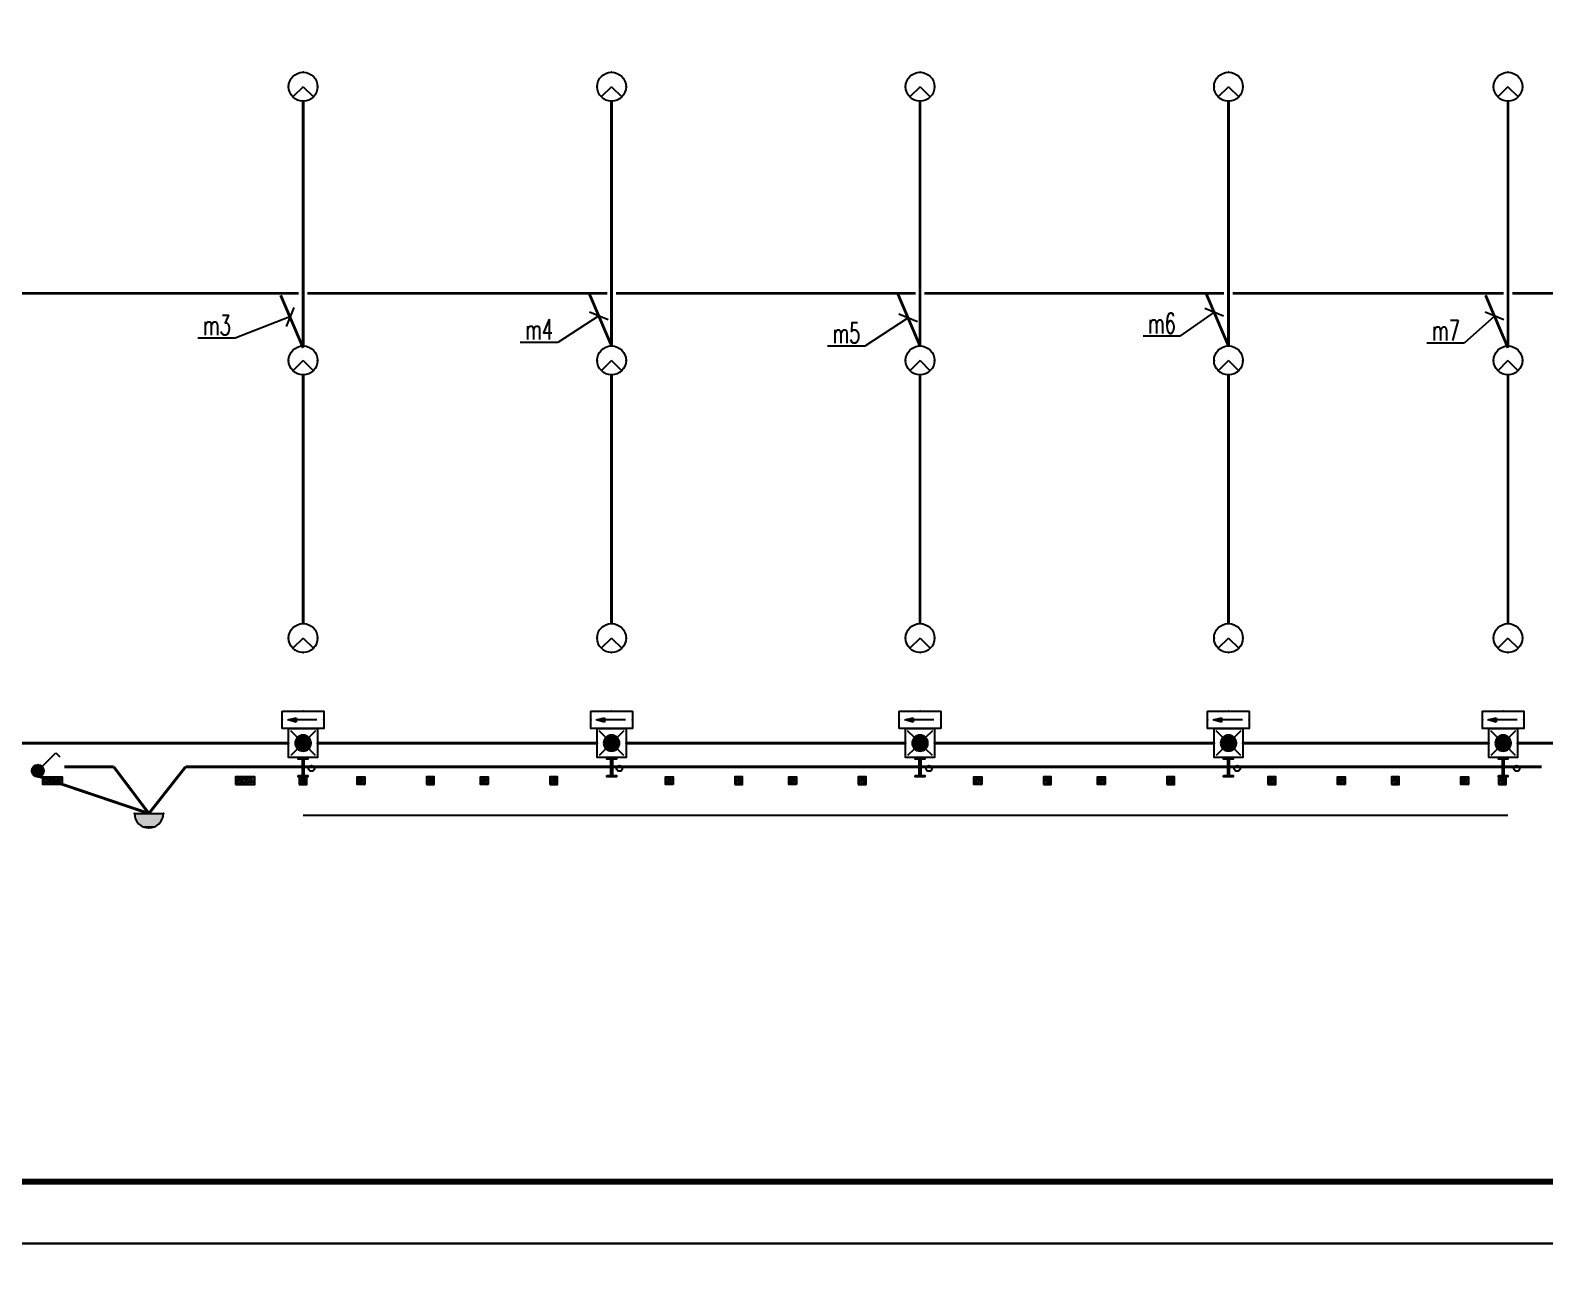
# Model space of a CAD drawing. Extents: x 1060579 to 1383165, y 581819 to 1037910.
# Drawn here: x 1265903 to 1305181, y 715459 to 747682 of the extents above; entities that cross this region are included whole.
import ezdxf
from ezdxf.enums import TextEntityAlignment as Align

# ---------------------------------------------------------------- set-up
doc = ezdxf.new("R2010")
doc.units = 0
doc.header["$LTSCALE"] = 1000
doc.header["$MEASUREMENT"] = 0
doc.linetypes.add('DASH', pattern=[0.35, 0.25, -0.1])
for name, color, linetype in [('DIM-照明', 3, 'Continuous'), ('EQUIP-照明', 3, 'Continuous'), ('GZ', 30, 'Continuous'), ('PUB_TITLE', 4, 'Continuous'), ('TEL_TEXT', 7, 'Continuous'), ('WIRE-应急', 2, 'DASH'), ('WIRE-照明', 1, 'Continuous'), ('刚柱', 2, 'Continuous'), ('卫浴', 7, 'Continuous'), ('散水', 32, 'Continuous')]:
    doc.layers.add(name, color=color, linetype=linetype)
doc.styles.add('_TEL_DIM', font='SIMPLEX', dxfattribs={"width": 0.8, "height": 3.5, "bigfont": 'HZTXT'})
doc.styles.get("Standard").update_dxf_attribs({"font": 'gbenor.shx', "bigfont": 'gbcbig.shx'})

# ---------------------------------------------------------------- blocks, each defined once
blk = doc.blocks.new('sdhfxdhnfdhx')
h = blk.add_hatch(color=256)
h.paths.add_polyline_path([(3050366, 936899), (3050616, 936899), (3050616, 936859), (3050366, 936859)])
h.paths.add_polyline_path([(3050511, 937319), (3050511, 936899), (3050471, 936899), (3050471, 937319)])
h.paths.add_polyline_path([(3050366, 937359), (3050616, 937359), (3050616, 937319), (3050366, 937319)])
for points in [[(3050366, 937359), (3050616, 937359), (3050616, 937319), (3050366, 937319)], [(3050511, 937319), (3050511, 936899), (3050471, 936899), (3050471, 937319)], [(3050366, 936899), (3050616, 936899), (3050616, 936859), (3050366, 936859)]]:
    blk.add_lwpolyline(points, close=True)
blk = doc.blocks.new('$equip$00002831')
for q in [(-0.354, -0.354), (0.354, -0.354)]:
    blk.add_line((0, 0), q)
at = {"const_width": 0.04}
blk.add_lwpolyline([(0.5, 0, 1), (-0.5, 0, 1), (0.5, 0, -2.700563)], format="xyb", dxfattribs=at)
blk.add_circle((0, 0), 0.5)
for p in [(-0.5, 0), (0, 0.5), (0.5, 0), (0, -0.5)]:
    blk.add_point(p)
at = {"color": 7, "style": '_TEL_DIM', "flags": 1}
for tag in ['A', 'REMARK']:
    blk.add_attdef(tag, text='', height=0.00002, dxfattribs=at).set_placement((0, 0), align=Align.MIDDLE_CENTER)
blk = doc.blocks.new('$equip$00002604')
blk.add_hatch(color=256).paths.add_polyline_path([(0.275, 0.5, 1), (-0.274, 0.5, 1)])
for p, q in [((-0.429, 0.929), (-0.194, 0.694)), ((0.194, 0.694), (0.429, 0.929)), ((-0.429, 0.071), (-0.194, 0.306)), ((0.194, 0.306), (0.429, 0.071))]:
    blk.add_line(p, q)
at = {"const_width": 0.04}
blk.add_lwpolyline([(-0.5, 1), (-0.5, 0), (0.5, 0), (0.5, 1), (-0.5, 1), (-0.5, 0)], dxfattribs=at)
blk.add_lwpolyline([(-0.5, 1), (-0.5, 0), (0.5, 0), (0.5, 1)], close=True)
blk.add_circle((0, 0.5), 0.275)
for p in [(0, 1), (-0.5, 0.5), (0, 0), (0.5, 0.5)]:
    blk.add_point(p)
at = {"color": 7, "style": '_TEL_DIM', "flags": 1}
blk.add_attdef('A', text='', height=0.000025, dxfattribs=at).set_placement((0, 0), align=Align.MIDDLE_CENTER)
blk = doc.blocks.new('$equip$00002540')
blk.add_hatch(color=256).paths.add_polyline_path([(0.24, 0.372), (0.24, 0.228), (0.528, 0.3)])
for p, q in [((-0.72, 0.6), (-0.72, 0)), ((0.72, 0.6), (-0.72, 0.6)), ((0.72, 0), (0.72, 0.6)), ((-0.72, 0), (0.72, 0)), ((0.24, 0.372), (0.24, 0.228)), ((0.528, 0.3), (0.24, 0.372)), ((0.24, 0.228), (0.528, 0.3))]:
    blk.add_line(p, q)
at = {"color": 7}
blk.add_line((-0.48, 0.3), (0.48, 0.3), dxfattribs=at)
at = {"const_width": 0.04}
blk.add_lwpolyline([(-0.72, 0.6), (-0.72, 0), (0.72, 0), (0.72, 0.6), (-0.72, 0.6), (-0.72, 0)], dxfattribs=at)
for p in [(0, 0.6), (-0.72, 0.3), (0, 0), (0.72, 0.3)]:
    blk.add_point(p)
at = {"color": 7, "style": '_TEL_DIM', "flags": 1}
blk.add_attdef('A', text='', height=0.00002, dxfattribs=at).set_placement((0, 0), align=Align.MIDDLE_CENTER)
blk = doc.blocks.new('$equip$00001168')
blk.add_line((-0.5, 0), (0.5, 0))
blk.add_arc((0, 0), 0.5, 180, 0)
for p in [(-0.5, 0), (0, 0), (0.5, 0), (0, -0.5)]:
    blk.add_point(p)
for points in [[(0.433, -0.25), (-0.433, -0.25), (0.5, 0), (-0.5, 0)], [(0.25, -0.433), (-0.25, -0.433), (0.433, -0.25), (-0.433, -0.25)], [(0, -0.5), (0, -0.5), (0.25, -0.433), (-0.25, -0.433)]]:
    blk.add_solid(points)
at = {"flags": 9}
blk.add_attdef('A', (0, 0), '', height=0.00002, dxfattribs=at)
blk = doc.blocks.new('$equip$00001962')
for p, q in [((0.147, 0.356), (0.625, 0.833)), ((0.625, 0.833), (0.766, 0.692))]:
    blk.add_line(p, q)
blk.add_circle((0, 0.208), 0.208)
for p in [(-0.208, 0.208), (0, 0.417), (0, 0), (0.208, 0.208)]:
    blk.add_point(p)
for points in [[(-0.18, 0.313), (0.18, 0.313), (-0.208, 0.208), (0.208, 0.208)], [(-0.18, 0.104), (0.18, 0.104), (-0.208, 0.208), (0.208, 0.208)], [(-0.104, 0.389), (0.104, 0.389), (-0.18, 0.313), (0.18, 0.313)], [(-0.104, 0.028), (0.104, 0.028), (-0.18, 0.104), (0.18, 0.104)], [(0, 0.417), (0, 0.417), (-0.104, 0.389), (0.104, 0.389)], [(0, 0), (0, 0), (-0.104, 0.028), (0.104, 0.028)]]:
    blk.add_solid(points)
at = {"layer": 'TEL_TEXT', "style": '_TEL_DIM', "flags": 1}
blk.add_attdef('A', text='', height=0.00002, dxfattribs=at).set_placement((0, 0), align=Align.MIDDLE_CENTER)

msp = doc.modelspace()

# ---------------------------------------------------------------- hatches: boundary and pattern name
at = {"layer": 'GZ'}
h = msp.add_hatch(dxfattribs=at)
h.set_pattern_fill('钢筋混凝土', color=8, scale=20, style=0)
h.set_pattern_definition([(225, (1320113.753, 803923.906), (35.35534, -35.35534), []), (230, (1320113.75, 803923.9), (-143.45204, 12.55043), [15, -165]), (175, (1320113.75, 803923.9), (27.75027, -150.43843), [12, -132]), (280.4514, (1320101.8, 803924.95), (-115.70188, -137.8879), [12.74804, -140.22842]), (226.1842, (1320113.75, 803883.9), (-213.4482, 33.1038), [22.5, -247.5]), (276.6356, (1320095.97, 803886.66), (-186.93254, -194.82357), [19.12206, -210.3426]), (171.1842, (1320113.75, 803883.9), (-186.9324, -194.8237), [18, -198]), (201, (1320093.75, 803893.9), (-119.38141, 80.52378), [15, -165]), (146, (1320093.75, 803893.9), (-48.66307, -145.03), [12, -132]), (251.4514, (1320083.8, 803900.62), (-168.04453, -64.5061), [12.74804, -140.22842]), (217.5, (1320113.753, 803923.906), (-2.43197, -66.57877), [0, -130.4, 0, -134, 0, -132.5]), (187.5, (1320113.75, 803923.906), (-52.61391, -78.88234), [0, -76.4, 0, -127.4, 0, -50.5]), (147.5, (1320158.353, 803923.906), (-106.764487, 4.510974), [0, -50, 0, -156, 0, -207]), (137.5, (1320178.35, 803923.91), (-116.63723, -20.021), [0, -65, 0, -103.6, 0, -147])])
h.paths.add_polyline_path([(1266729, 728119), (1266229, 728119), (1266229, 728319), (1266729, 728319)])
h = msp.add_hatch(dxfattribs=at)
h.set_pattern_fill('钢筋混凝土', color=8, scale=20, style=0)
h.set_pattern_definition([(315, (1217844.47, 803923.906), (-35.35534, -35.35534), []), (310, (1217844.47, 803923.9), (143.45204, 12.55043), [15, -165]), (5, (1217844.47, 803923.9), (-27.75027, -150.43843), [12, -132]), (259.5486, (1217856.42, 803924.95), (115.70188, -137.8879), [12.74804, -140.22842]), (313.8158, (1217844.47, 803883.9), (213.4482, 33.1038), [22.5, -247.5]), (263.3644, (1217862.26, 803886.66), (186.93254, -194.82357), [19.12206, -210.3426]), (8.8158, (1217844.47, 803883.9), (186.9324, -194.8237), [18, -198]), (339, (1217864.47, 803893.9), (119.38141, 80.52378), [15, -165]), (34, (1217864.47, 803893.9), (48.66307, -145.03), [12, -132]), (288.5486, (1217874.42, 803900.62), (168.04453, -64.5061), [12.74804, -140.22842]), (322.5, (1217844.47, 803923.906), (2.43197, -66.57877), [0, -130.4, 0, -134, 0, -132.5]), (352.5, (1217844.47, 803923.906), (52.61391, -78.88234), [0, -76.4, 0, -127.4, 0, -50.5]), (32.5, (1217799.87, 803923.906), (106.764487, 4.510974), [0, -50, 0, -156, 0, -207]), (42.5, (1217779.87, 803923.91), (116.63723, -20.021), [0, -65, 0, -103.6, 0, -147])])
h.paths.add_polyline_path([(1271229, 728119), (1271729, 728119), (1271729, 728319), (1271229, 728319)])
h = msp.add_hatch(dxfattribs=at)
h.set_pattern_fill('钢筋混凝土', color=8, scale=20, style=0)
h.set_pattern_definition([(315, (1219494.47, 803923.906), (-35.35534, -35.35534), []), (310, (1219494.47, 803923.9), (143.45204, 12.55043), [15, -165]), (5, (1219494.47, 803923.9), (-27.75027, -150.43843), [12, -132]), (259.5486, (1219506.42, 803924.95), (115.70188, -137.8879), [12.74804, -140.22842]), (313.8158, (1219494.47, 803883.9), (213.4482, 33.1038), [22.5, -247.5]), (263.3644, (1219512.26, 803886.66), (186.93254, -194.82357), [19.12206, -210.3426]), (8.8158, (1219494.47, 803883.9), (186.9324, -194.8237), [18, -198]), (339, (1219514.47, 803893.9), (119.38141, 80.52378), [15, -165]), (34, (1219514.47, 803893.9), (48.66307, -145.03), [12, -132]), (288.5486, (1219524.42, 803900.62), (168.04453, -64.5061), [12.74804, -140.22842]), (322.5, (1219494.47, 803923.906), (2.43197, -66.57877), [0, -130.4, 0, -134, 0, -132.5]), (352.5, (1219494.47, 803923.906), (52.61391, -78.88234), [0, -76.4, 0, -127.4, 0, -50.5]), (32.5, (1219449.87, 803923.906), (106.764487, 4.510974), [0, -50, 0, -156, 0, -207]), (42.5, (1219429.87, 803923.91), (116.63723, -20.021), [0, -65, 0, -103.6, 0, -147])])
h.paths.add_polyline_path([(1272879, 728119), (1273079, 728119), (1273079, 728319), (1272879, 728319)])
h = msp.add_hatch(dxfattribs=at)
h.set_pattern_fill('钢筋混凝土', color=8, scale=20, style=0)
h.set_pattern_definition([(225, (1327963.505, 803923.906), (35.35534, -35.35534), []), (230, (1327963.5, 803923.9), (-143.45204, 12.55043), [15, -165]), (175, (1327963.5, 803923.9), (27.75027, -150.43843), [12, -132]), (280.4514, (1327951.55, 803924.95), (-115.70188, -137.8879), [12.74804, -140.22842]), (226.1842, (1327963.5, 803883.9), (-213.4482, 33.1038), [22.5, -247.5]), (276.6356, (1327945.72, 803886.66), (-186.93254, -194.82357), [19.12206, -210.3426]), (171.1842, (1327963.5, 803883.9), (-186.9324, -194.8237), [18, -198]), (201, (1327943.5, 803893.9), (-119.38141, 80.52378), [15, -165]), (146, (1327943.5, 803893.9), (-48.66307, -145.03), [12, -132]), (251.4514, (1327933.56, 803900.62), (-168.04453, -64.5061), [12.74804, -140.22842]), (217.5, (1327963.505, 803923.906), (-2.43197, -66.57877), [0, -130.4, 0, -134, 0, -132.5]), (187.5, (1327963.505, 803923.906), (-52.61391, -78.88234), [0, -76.4, 0, -127.4, 0, -50.5]), (147.5, (1328008.105, 803923.906), (-106.764487, 4.510974), [0, -50, 0, -156, 0, -207]), (137.5, (1328028.11, 803923.91), (-116.63723, -20.021), [0, -65, 0, -103.6, 0, -147])])
h.paths.add_polyline_path([(1274579, 728119), (1274379, 728119), (1274379, 728319), (1274579, 728319)])
h = msp.add_hatch(dxfattribs=at)
h.set_pattern_fill('钢筋混凝土', color=8, scale=20, style=0)
h.set_pattern_definition([(315, (1222794.22, 803923.906), (-35.35534, -35.35534), []), (310, (1222794.22, 803923.9), (143.45204, 12.55043), [15, -165]), (5, (1222794.22, 803923.9), (-27.75027, -150.43843), [12, -132]), (259.5486, (1222806.18, 803924.95), (115.70188, -137.8879), [12.74804, -140.22842]), (313.8158, (1222794.22, 803883.9), (213.4482, 33.1038), [22.5, -247.5]), (263.3644, (1222812, 803886.66), (186.93254, -194.82357), [19.12206, -210.3426]), (8.8158, (1222794.22, 803883.9), (186.9324, -194.8237), [18, -198]), (339, (1222814.22, 803893.9), (119.38141, 80.52378), [15, -165]), (34, (1222814.22, 803893.9), (48.66307, -145.03), [12, -132]), (288.5486, (1222824.17, 803900.62), (168.04453, -64.5061), [12.74804, -140.22842]), (322.5, (1222794.22, 803923.906), (2.43197, -66.57877), [0, -130.4, 0, -134, 0, -132.5]), (352.5, (1222794.22, 803923.906), (52.61391, -78.88234), [0, -76.4, 0, -127.4, 0, -50.5]), (32.5, (1222749.62, 803923.906), (106.764487, 4.510974), [0, -50, 0, -156, 0, -207]), (42.5, (1222729.62, 803923.91), (116.63723, -20.021), [0, -65, 0, -103.6, 0, -147])])
h.paths.add_polyline_path([(1276179, 728119), (1276379, 728119), (1276379, 728319), (1276179, 728319)])
h = msp.add_hatch(dxfattribs=at)
h.set_pattern_fill('钢筋混凝土', color=8, scale=20, style=0)
h.set_pattern_definition([(225, (1331163.81, 803923.906), (35.35534, -35.35534), []), (230, (1331163.81, 803923.9), (-143.45204, 12.55043), [15, -165]), (175, (1331163.81, 803923.9), (27.75027, -150.43843), [12, -132]), (280.4514, (1331151.86, 803924.95), (-115.70188, -137.8879), [12.74804, -140.22842]), (226.1842, (1331163.81, 803883.9), (-213.4482, 33.1038), [22.5, -247.5]), (276.6356, (1331146.02, 803886.66), (-186.93254, -194.82357), [19.12206, -210.3426]), (171.1842, (1331163.81, 803883.9), (-186.9324, -194.8237), [18, -198]), (201, (1331143.81, 803893.9), (-119.38141, 80.52378), [15, -165]), (146, (1331143.81, 803893.9), (-48.66307, -145.03), [12, -132]), (251.4514, (1331133.86, 803900.62), (-168.04453, -64.5061), [12.74804, -140.22842]), (217.5, (1331163.81, 803923.906), (-2.43197, -66.57877), [0, -130.4, 0, -134, 0, -132.5]), (187.5, (1331163.81, 803923.906), (-52.61391, -78.88234), [0, -76.4, 0, -127.4, 0, -50.5]), (147.5, (1331208.41, 803923.906), (-106.764487, 4.510974), [0, -50, 0, -156, 0, -207]), (137.5, (1331228.41, 803923.91), (-116.63723, -20.021), [0, -65, 0, -103.6, 0, -147])])
h.paths.add_polyline_path([(1277779, 728119), (1277579, 728119), (1277579, 728319), (1277779, 728319)])
h = msp.add_hatch(dxfattribs=at)
h.set_pattern_fill('钢筋混凝土', color=8, scale=20, style=0)
h.set_pattern_definition([(315, (1225994.526, 803923.906), (-35.35534, -35.35534), []), (310, (1225994.53, 803923.9), (143.45204, 12.55043), [15, -165]), (5, (1225994.53, 803923.9), (-27.75027, -150.43843), [12, -132]), (259.5486, (1226006.48, 803924.95), (115.70188, -137.8879), [12.74804, -140.22842]), (313.8158, (1225994.53, 803883.9), (213.4482, 33.1038), [22.5, -247.5]), (263.3644, (1226012.31, 803886.66), (186.93254, -194.82357), [19.12206, -210.3426]), (8.8158, (1225994.53, 803883.9), (186.9324, -194.8237), [18, -198]), (339, (1226014.53, 803893.9), (119.38141, 80.52378), [15, -165]), (34, (1226014.53, 803893.9), (48.66307, -145.03), [12, -132]), (288.5486, (1226024.47, 803900.62), (168.04453, -64.5061), [12.74804, -140.22842]), (322.5, (1225994.526, 803923.906), (2.43197, -66.57877), [0, -130.4, 0, -134, 0, -132.5]), (352.5, (1225994.526, 803923.906), (52.61391, -78.88234), [0, -76.4, 0, -127.4, 0, -50.5]), (32.5, (1225949.926, 803923.906), (106.764487, 4.510974), [0, -50, 0, -156, 0, -207]), (42.5, (1225929.93, 803923.91), (116.63723, -20.021), [0, -65, 0, -103.6, 0, -147])])
h.paths.add_polyline_path([(1279379, 728119), (1279579, 728119), (1279579, 728319), (1279379, 728319)])
h = msp.add_hatch(dxfattribs=at)
h.set_pattern_fill('钢筋混凝土', color=8, scale=20, style=0)
h.set_pattern_definition([(225, (1335963.505, 803923.906), (35.35534, -35.35534), []), (230, (1335963.5, 803923.9), (-143.45204, 12.55043), [15, -165]), (175, (1335963.5, 803923.9), (27.75027, -150.43843), [12, -132]), (280.4514, (1335951.55, 803924.95), (-115.70188, -137.8879), [12.74804, -140.22842]), (226.1842, (1335963.5, 803883.9), (-213.4482, 33.1038), [22.5, -247.5]), (276.6356, (1335945.72, 803886.66), (-186.93254, -194.82357), [19.12206, -210.3426]), (171.1842, (1335963.5, 803883.9), (-186.9324, -194.8237), [18, -198]), (201, (1335943.5, 803893.9), (-119.38141, 80.52378), [15, -165]), (146, (1335943.5, 803893.9), (-48.66307, -145.03), [12, -132]), (251.4514, (1335933.56, 803900.62), (-168.04453, -64.5061), [12.74804, -140.22842]), (217.5, (1335963.505, 803923.906), (-2.43197, -66.57877), [0, -130.4, 0, -134, 0, -132.5]), (187.5, (1335963.505, 803923.906), (-52.61391, -78.88234), [0, -76.4, 0, -127.4, 0, -50.5]), (147.5, (1336008.105, 803923.906), (-106.764487, 4.510974), [0, -50, 0, -156, 0, -207]), (137.5, (1336028.11, 803923.91), (-116.63723, -20.021), [0, -65, 0, -103.6, 0, -147])])
h.paths.add_polyline_path([(1282579, 728119), (1282379, 728119), (1282379, 728319), (1282579, 728319)])
h = msp.add_hatch(dxfattribs=at)
h.set_pattern_fill('钢筋混凝土', color=8, scale=20, style=0)
h.set_pattern_definition([(315, (1230794.22, 803923.906), (-35.35534, -35.35534), []), (310, (1230794.22, 803923.9), (143.45204, 12.55043), [15, -165]), (5, (1230794.22, 803923.9), (-27.75027, -150.43843), [12, -132]), (259.5486, (1230806.18, 803924.95), (115.70188, -137.8879), [12.74804, -140.22842]), (313.8158, (1230794.22, 803883.9), (213.4482, 33.1038), [22.5, -247.5]), (263.3644, (1230812, 803886.66), (186.93254, -194.82357), [19.12206, -210.3426]), (8.8158, (1230794.22, 803883.9), (186.9324, -194.8237), [18, -198]), (339, (1230814.22, 803893.9), (119.38141, 80.52378), [15, -165]), (34, (1230814.22, 803893.9), (48.66307, -145.03), [12, -132]), (288.5486, (1230824.17, 803900.62), (168.04453, -64.5061), [12.74804, -140.22842]), (322.5, (1230794.22, 803923.906), (2.43197, -66.57877), [0, -130.4, 0, -134, 0, -132.5]), (352.5, (1230794.22, 803923.906), (52.61391, -78.88234), [0, -76.4, 0, -127.4, 0, -50.5]), (32.5, (1230749.62, 803923.906), (106.764487, 4.510974), [0, -50, 0, -156, 0, -207]), (42.5, (1230729.62, 803923.91), (116.63723, -20.021), [0, -65, 0, -103.6, 0, -147])])
h.paths.add_polyline_path([(1284179, 728119), (1284379, 728119), (1284379, 728319), (1284179, 728319)])
h = msp.add_hatch(dxfattribs=at)
h.set_pattern_fill('钢筋混凝土', color=8, scale=20, style=0)
h.set_pattern_definition([(225, (1339163.81, 803923.906), (35.35534, -35.35534), []), (230, (1339163.81, 803923.9), (-143.45204, 12.55043), [15, -165]), (175, (1339163.81, 803923.9), (27.75027, -150.43843), [12, -132]), (280.4514, (1339151.86, 803924.95), (-115.70188, -137.8879), [12.74804, -140.22842]), (226.1842, (1339163.81, 803883.9), (-213.4482, 33.1038), [22.5, -247.5]), (276.6356, (1339146.02, 803886.66), (-186.93254, -194.82357), [19.12206, -210.3426]), (171.1842, (1339163.81, 803883.9), (-186.9324, -194.8237), [18, -198]), (201, (1339143.81, 803893.9), (-119.38141, 80.52378), [15, -165]), (146, (1339143.81, 803893.9), (-48.66307, -145.03), [12, -132]), (251.4514, (1339133.86, 803900.62), (-168.04453, -64.5061), [12.74804, -140.22842]), (217.5, (1339163.81, 803923.906), (-2.43197, -66.57877), [0, -130.4, 0, -134, 0, -132.5]), (187.5, (1339163.81, 803923.906), (-52.61391, -78.88234), [0, -76.4, 0, -127.4, 0, -50.5]), (147.5, (1339208.41, 803923.906), (-106.764487, 4.510974), [0, -50, 0, -156, 0, -207]), (137.5, (1339228.41, 803923.91), (-116.63723, -20.021), [0, -65, 0, -103.6, 0, -147])])
h.paths.add_polyline_path([(1285779, 728119), (1285579, 728119), (1285579, 728319), (1285779, 728319)])
h = msp.add_hatch(dxfattribs=at)
h.set_pattern_fill('钢筋混凝土', color=8, scale=20, style=0)
h.set_pattern_definition([(315, (1233994.526, 803923.906), (-35.35534, -35.35534), []), (310, (1233994.53, 803923.9), (143.45204, 12.55043), [15, -165]), (5, (1233994.53, 803923.9), (-27.75027, -150.43843), [12, -132]), (259.5486, (1234006.48, 803924.95), (115.70188, -137.8879), [12.74804, -140.22842]), (313.8158, (1233994.53, 803883.9), (213.4482, 33.1038), [22.5, -247.5]), (263.3644, (1234012.31, 803886.66), (186.93254, -194.82357), [19.12206, -210.3426]), (8.8158, (1233994.53, 803883.9), (186.9324, -194.8237), [18, -198]), (339, (1234014.53, 803893.9), (119.38141, 80.52378), [15, -165]), (34, (1234014.53, 803893.9), (48.66307, -145.03), [12, -132]), (288.5486, (1234024.47, 803900.62), (168.04453, -64.5061), [12.74804, -140.22842]), (322.5, (1233994.526, 803923.906), (2.43197, -66.57877), [0, -130.4, 0, -134, 0, -132.5]), (352.5, (1233994.526, 803923.906), (52.61391, -78.88234), [0, -76.4, 0, -127.4, 0, -50.5]), (32.5, (1233949.926, 803923.906), (106.764487, 4.510974), [0, -50, 0, -156, 0, -207]), (42.5, (1233929.93, 803923.91), (116.63723, -20.021), [0, -65, 0, -103.6, 0, -147])])
h.paths.add_polyline_path([(1287379, 728119), (1287579, 728119), (1287579, 728319), (1287379, 728319)])
h = msp.add_hatch(dxfattribs=at)
h.set_pattern_fill('钢筋混凝土', color=8, scale=20, style=0)
h.set_pattern_definition([(225, (1343963.505, 803923.906), (35.35534, -35.35534), []), (230, (1343963.5, 803923.9), (-143.45204, 12.55043), [15, -165]), (175, (1343963.5, 803923.9), (27.75027, -150.43843), [12, -132]), (280.4514, (1343951.55, 803924.95), (-115.70188, -137.8879), [12.74804, -140.22842]), (226.1842, (1343963.5, 803883.9), (-213.4482, 33.1038), [22.5, -247.5]), (276.6356, (1343945.72, 803886.66), (-186.93254, -194.82357), [19.12206, -210.3426]), (171.1842, (1343963.5, 803883.9), (-186.9324, -194.8237), [18, -198]), (201, (1343943.5, 803893.9), (-119.38141, 80.52378), [15, -165]), (146, (1343943.5, 803893.9), (-48.66307, -145.03), [12, -132]), (251.4514, (1343933.56, 803900.62), (-168.04453, -64.5061), [12.74804, -140.22842]), (217.5, (1343963.505, 803923.906), (-2.43197, -66.57877), [0, -130.4, 0, -134, 0, -132.5]), (187.5, (1343963.505, 803923.906), (-52.61391, -78.88234), [0, -76.4, 0, -127.4, 0, -50.5]), (147.5, (1344008.105, 803923.906), (-106.764487, 4.510974), [0, -50, 0, -156, 0, -207]), (137.5, (1344028.11, 803923.91), (-116.63723, -20.021), [0, -65, 0, -103.6, 0, -147])])
h.paths.add_polyline_path([(1290579, 728119), (1290379, 728119), (1290379, 728319), (1290579, 728319)])
h = msp.add_hatch(dxfattribs=at)
h.set_pattern_fill('钢筋混凝土', color=8, scale=20, style=0)
h.set_pattern_definition([(315, (1238794.22, 803923.906), (-35.35534, -35.35534), []), (310, (1238794.22, 803923.9), (143.45204, 12.55043), [15, -165]), (5, (1238794.22, 803923.9), (-27.75027, -150.43843), [12, -132]), (259.5486, (1238806.18, 803924.95), (115.70188, -137.8879), [12.74804, -140.22842]), (313.8158, (1238794.22, 803883.9), (213.4482, 33.1038), [22.5, -247.5]), (263.3644, (1238812, 803886.66), (186.93254, -194.82357), [19.12206, -210.3426]), (8.8158, (1238794.22, 803883.9), (186.9324, -194.8237), [18, -198]), (339, (1238814.22, 803893.9), (119.38141, 80.52378), [15, -165]), (34, (1238814.22, 803893.9), (48.66307, -145.03), [12, -132]), (288.5486, (1238824.17, 803900.62), (168.04453, -64.5061), [12.74804, -140.22842]), (322.5, (1238794.22, 803923.906), (2.43197, -66.57877), [0, -130.4, 0, -134, 0, -132.5]), (352.5, (1238794.22, 803923.906), (52.61391, -78.88234), [0, -76.4, 0, -127.4, 0, -50.5]), (32.5, (1238749.62, 803923.906), (106.764487, 4.510974), [0, -50, 0, -156, 0, -207]), (42.5, (1238729.62, 803923.91), (116.63723, -20.021), [0, -65, 0, -103.6, 0, -147])])
h.paths.add_polyline_path([(1292179, 728119), (1292379, 728119), (1292379, 728319), (1292179, 728319)])
h = msp.add_hatch(dxfattribs=at)
h.set_pattern_fill('钢筋混凝土', color=8, scale=20, style=0)
h.set_pattern_definition([(225, (1347163.81, 803923.906), (35.35534, -35.35534), []), (230, (1347163.81, 803923.9), (-143.45204, 12.55043), [15, -165]), (175, (1347163.81, 803923.9), (27.75027, -150.43843), [12, -132]), (280.4514, (1347151.86, 803924.95), (-115.70188, -137.8879), [12.74804, -140.22842]), (226.1842, (1347163.81, 803883.9), (-213.4482, 33.1038), [22.5, -247.5]), (276.6356, (1347146.02, 803886.66), (-186.93254, -194.82357), [19.12206, -210.3426]), (171.1842, (1347163.81, 803883.9), (-186.9324, -194.8237), [18, -198]), (201, (1347143.81, 803893.9), (-119.38141, 80.52378), [15, -165]), (146, (1347143.81, 803893.9), (-48.66307, -145.03), [12, -132]), (251.4514, (1347133.86, 803900.62), (-168.04453, -64.5061), [12.74804, -140.22842]), (217.5, (1347163.81, 803923.906), (-2.43197, -66.57877), [0, -130.4, 0, -134, 0, -132.5]), (187.5, (1347163.81, 803923.906), (-52.61391, -78.88234), [0, -76.4, 0, -127.4, 0, -50.5]), (147.5, (1347208.41, 803923.906), (-106.764487, 4.510974), [0, -50, 0, -156, 0, -207]), (137.5, (1347228.41, 803923.91), (-116.63723, -20.021), [0, -65, 0, -103.6, 0, -147])])
h.paths.add_polyline_path([(1293779, 728119), (1293579, 728119), (1293579, 728319), (1293779, 728319)])
h = msp.add_hatch(dxfattribs=at)
h.set_pattern_fill('钢筋混凝土', color=8, scale=20, style=0)
h.set_pattern_definition([(315, (1241994.526, 803923.906), (-35.35534, -35.35534), []), (310, (1241994.53, 803923.9), (143.45204, 12.55043), [15, -165]), (5, (1241994.53, 803923.9), (-27.75027, -150.43843), [12, -132]), (259.5486, (1242006.48, 803924.95), (115.70188, -137.8879), [12.74804, -140.22842]), (313.8158, (1241994.53, 803883.9), (213.4482, 33.1038), [22.5, -247.5]), (263.3644, (1242012.31, 803886.66), (186.93254, -194.82357), [19.12206, -210.3426]), (8.8158, (1241994.53, 803883.9), (186.9324, -194.8237), [18, -198]), (339, (1242014.53, 803893.9), (119.38141, 80.52378), [15, -165]), (34, (1242014.53, 803893.9), (48.66307, -145.03), [12, -132]), (288.5486, (1242024.47, 803900.62), (168.04453, -64.5061), [12.74804, -140.22842]), (322.5, (1241994.526, 803923.906), (2.43197, -66.57877), [0, -130.4, 0, -134, 0, -132.5]), (352.5, (1241994.526, 803923.906), (52.61391, -78.88234), [0, -76.4, 0, -127.4, 0, -50.5]), (32.5, (1241949.926, 803923.906), (106.764487, 4.510974), [0, -50, 0, -156, 0, -207]), (42.5, (1241929.93, 803923.91), (116.63723, -20.021), [0, -65, 0, -103.6, 0, -147])])
h.paths.add_polyline_path([(1295379, 728119), (1295579, 728119), (1295579, 728319), (1295379, 728319)])
h = msp.add_hatch(dxfattribs=at)
h.set_pattern_fill('钢筋混凝土', color=8, scale=20, style=0)
h.set_pattern_definition([(315, (1244619.427, 803923.906), (-35.35534, -35.35534), []), (310, (1244619.43, 803923.9), (143.45204, 12.55043), [15, -165]), (5, (1244619.43, 803923.9), (-27.75027, -150.43843), [12, -132]), (259.5486, (1244631.38, 803924.95), (115.70188, -137.8879), [12.74804, -140.22842]), (313.8158, (1244619.43, 803883.9), (213.4482, 33.1038), [22.5, -247.5]), (263.3644, (1244637.21, 803886.66), (186.93254, -194.82357), [19.12206, -210.3426]), (8.8158, (1244619.43, 803883.9), (186.9324, -194.8237), [18, -198]), (339, (1244639.43, 803893.9), (119.38141, 80.52378), [15, -165]), (34, (1244639.43, 803893.9), (48.66307, -145.03), [12, -132]), (288.5486, (1244649.38, 803900.62), (168.04453, -64.5061), [12.74804, -140.22842]), (322.5, (1244619.427, 803923.906), (2.43197, -66.57877), [0, -130.4, 0, -134, 0, -132.5]), (352.5, (1244619.43, 803923.906), (52.61391, -78.88234), [0, -76.4, 0, -127.4, 0, -50.5]), (32.5, (1244574.827, 803923.906), (106.764487, 4.510974), [0, -50, 0, -156, 0, -207]), (42.5, (1244554.83, 803923.91), (116.63723, -20.021), [0, -65, 0, -103.6, 0, -147])])
h.paths.add_polyline_path([(1298004, 728119), (1298204, 728119), (1298204, 728319), (1298004, 728319)])
h = msp.add_hatch(dxfattribs=at)
h.set_pattern_fill('钢筋混凝土', color=8, scale=20, style=0)
h.set_pattern_definition([(225, (1353388.71, 803923.906), (35.35534, -35.35534), []), (230, (1353388.71, 803923.9), (-143.45204, 12.55043), [15, -165]), (175, (1353388.71, 803923.9), (27.75027, -150.43843), [12, -132]), (280.4514, (1353376.76, 803924.95), (-115.70188, -137.8879), [12.74804, -140.22842]), (226.1842, (1353388.71, 803883.9), (-213.4482, 33.1038), [22.5, -247.5]), (276.6356, (1353370.92, 803886.66), (-186.93254, -194.82357), [19.12206, -210.3426]), (171.1842, (1353388.71, 803883.9), (-186.9324, -194.8237), [18, -198]), (201, (1353368.71, 803893.9), (-119.38141, 80.52378), [15, -165]), (146, (1353368.71, 803893.9), (-48.66307, -145.03), [12, -132]), (251.4514, (1353358.76, 803900.62), (-168.04453, -64.5061), [12.74804, -140.22842]), (217.5, (1353388.71, 803923.906), (-2.43197, -66.57877), [0, -130.4, 0, -134, 0, -132.5]), (187.5, (1353388.71, 803923.906), (-52.61391, -78.88234), [0, -76.4, 0, -127.4, 0, -50.5]), (147.5, (1353433.31, 803923.906), (-106.764487, 4.510974), [0, -50, 0, -156, 0, -207]), (137.5, (1353453.31, 803923.91), (-116.63723, -20.021), [0, -65, 0, -103.6, 0, -147])])
h.paths.add_polyline_path([(1300004, 728119), (1299804, 728119), (1299804, 728319), (1300004, 728319)])
h = msp.add_hatch(dxfattribs=at)
h.set_pattern_fill('钢筋混凝土', color=8, scale=20, style=0)
h.set_pattern_definition([(315, (1247819.733, 803923.906), (-35.35534, -35.35534), []), (310, (1247819.73, 803923.9), (143.45204, 12.55043), [15, -165]), (5, (1247819.73, 803923.9), (-27.75027, -150.43843), [12, -132]), (259.5486, (1247831.69, 803924.95), (115.70188, -137.8879), [12.74804, -140.22842]), (313.8158, (1247819.73, 803883.9), (213.4482, 33.1038), [22.5, -247.5]), (263.3644, (1247837.52, 803886.66), (186.93254, -194.82357), [19.12206, -210.3426]), (8.8158, (1247819.73, 803883.9), (186.9324, -194.8237), [18, -198]), (339, (1247839.73, 803893.9), (119.38141, 80.52378), [15, -165]), (34, (1247839.73, 803893.9), (48.66307, -145.03), [12, -132]), (288.5486, (1247849.68, 803900.62), (168.04453, -64.5061), [12.74804, -140.22842]), (322.5, (1247819.733, 803923.906), (2.43197, -66.57877), [0, -130.4, 0, -134, 0, -132.5]), (352.5, (1247819.73, 803923.906), (52.61391, -78.88234), [0, -76.4, 0, -127.4, 0, -50.5]), (32.5, (1247775.133, 803923.906), (106.764487, 4.510974), [0, -50, 0, -156, 0, -207]), (42.5, (1247755.13, 803923.91), (116.63723, -20.021), [0, -65, 0, -103.6, 0, -147])])
h.paths.add_polyline_path([(1301204, 728119), (1301404, 728119), (1301404, 728319), (1301204, 728319)])
h = msp.add_hatch(dxfattribs=at)
h.set_pattern_fill('钢筋混凝土', color=8, scale=20, style=0)
h.set_pattern_definition([(225, (1356589.02, 803923.906), (35.35534, -35.35534), []), (230, (1356589.02, 803923.9), (-143.45204, 12.55043), [15, -165]), (175, (1356589.02, 803923.9), (27.75027, -150.43843), [12, -132]), (280.4514, (1356577.06, 803924.95), (-115.70188, -137.8879), [12.74804, -140.22842]), (226.1842, (1356589.02, 803883.9), (-213.4482, 33.1038), [22.5, -247.5]), (276.6356, (1356571.23, 803886.66), (-186.93254, -194.82357), [19.12206, -210.3426]), (171.1842, (1356589.02, 803883.9), (-186.9324, -194.8237), [18, -198]), (201, (1356569.02, 803893.9), (-119.38141, 80.52378), [15, -165]), (146, (1356569.02, 803893.9), (-48.66307, -145.03), [12, -132]), (251.4514, (1356559.07, 803900.62), (-168.04453, -64.5061), [12.74804, -140.22842]), (217.5, (1356589.02, 803923.906), (-2.43197, -66.57877), [0, -130.4, 0, -134, 0, -132.5]), (187.5, (1356589.02, 803923.906), (-52.61391, -78.88234), [0, -76.4, 0, -127.4, 0, -50.5]), (147.5, (1356633.62, 803923.906), (-106.764487, 4.510974), [0, -50, 0, -156, 0, -207]), (137.5, (1356653.62, 803923.91), (-116.63723, -20.021), [0, -65, 0, -103.6, 0, -147])])
h.paths.add_polyline_path([(1303204, 728119), (1303004, 728119), (1303004, 728319), (1303204, 728319)])
h = msp.add_hatch(dxfattribs=at)
h.set_pattern_fill('钢筋混凝土', color=8, scale=20, style=0)
h.set_pattern_definition([(315, (1250594.47, 803923.906), (-35.35534, -35.35534), []), (310, (1250594.47, 803923.9), (143.45204, 12.55043), [15, -165]), (5, (1250594.47, 803923.9), (-27.75027, -150.43843), [12, -132]), (259.5486, (1250606.42, 803924.95), (115.70188, -137.8879), [12.74804, -140.22842]), (313.8158, (1250594.47, 803883.9), (213.4482, 33.1038), [22.5, -247.5]), (263.3644, (1250612.26, 803886.66), (186.93254, -194.82357), [19.12206, -210.3426]), (8.8158, (1250594.47, 803883.9), (186.9324, -194.8237), [18, -198]), (339, (1250614.47, 803893.9), (119.38141, 80.52378), [15, -165]), (34, (1250614.47, 803893.9), (48.66307, -145.03), [12, -132]), (288.5486, (1250624.42, 803900.62), (168.04453, -64.5061), [12.74804, -140.22842]), (322.5, (1250594.47, 803923.906), (2.43197, -66.57877), [0, -130.4, 0, -134, 0, -132.5]), (352.5, (1250594.47, 803923.906), (52.61391, -78.88234), [0, -76.4, 0, -127.4, 0, -50.5]), (32.5, (1250549.87, 803923.906), (106.764487, 4.510974), [0, -50, 0, -156, 0, -207]), (42.5, (1250529.87, 803923.91), (116.63723, -20.021), [0, -65, 0, -103.6, 0, -147])])
h.paths.add_polyline_path([(1303979, 728119), (1304179, 728119), (1304179, 728319), (1303979, 728319)])

# ---------------------------------------------------------------- linework, layer by layer
at = {"layer": 'DIM-照明'}
for p, q in [((1272735, 740490), (1272539, 740003)), ((1296850, 740270), (1296363, 740466)), ((1280891, 740175), (1280404, 740371)), ((1288913, 740123), (1288426, 740319)), ((1304121, 740171), (1303634, 740367))]:
    msp.add_line(p, q, dxfattribs=at)
for points in [[(1272637, 740246), (1271217, 739697)], [(1280647, 740273), (1279589, 739587)], [(1288670, 740221), (1287545, 739491)], [(1296607, 740368), (1295714, 739746)], [(1303878, 740269), (1303095, 739565)], [(1271217, 739697), (1270250, 739697)], [(1295714, 739746), (1294764, 739746)], [(1279589, 739587), (1278606, 739587)], [(1287545, 739491), (1286579, 739491)], [(1303095, 739565), (1302128, 739565)]]:
    msp.add_lwpolyline(points, dxfattribs=at)
at = {"layer": 'GZ', "color": 8}
for points in [[(1266729, 728119), (1266229, 728119), (1266229, 728319), (1266729, 728319)], [(1271229, 728119), (1271729, 728119), (1271729, 728319), (1271229, 728319)], [(1272879, 728119), (1273079, 728119), (1273079, 728319), (1272879, 728319)], [(1274579, 728119), (1274379, 728119), (1274379, 728319), (1274579, 728319)], [(1276179, 728119), (1276379, 728119), (1276379, 728319), (1276179, 728319)], [(1277779, 728119), (1277579, 728119), (1277579, 728319), (1277779, 728319)], [(1279379, 728119), (1279579, 728119), (1279579, 728319), (1279379, 728319)], [(1282579, 728119), (1282379, 728119), (1282379, 728319), (1282579, 728319)], [(1284179, 728119), (1284379, 728119), (1284379, 728319), (1284179, 728319)], [(1285779, 728119), (1285579, 728119), (1285579, 728319), (1285779, 728319)], [(1287379, 728119), (1287579, 728119), (1287579, 728319), (1287379, 728319)], [(1290579, 728119), (1290379, 728119), (1290379, 728319), (1290579, 728319)], [(1292179, 728119), (1292379, 728119), (1292379, 728319), (1292179, 728319)], [(1293779, 728119), (1293579, 728119), (1293579, 728319), (1293779, 728319)], [(1295379, 728119), (1295579, 728119), (1295579, 728319), (1295379, 728319)], [(1298004, 728119), (1298204, 728119), (1298204, 728319), (1298004, 728319)], [(1300004, 728119), (1299804, 728119), (1299804, 728319), (1300004, 728319)], [(1301204, 728119), (1301404, 728119), (1301404, 728319), (1301204, 728319)], [(1303204, 728119), (1303004, 728119), (1303004, 728319), (1303204, 728319)], [(1303979, 728119), (1304179, 728119), (1304179, 728319), (1303979, 728319)]]:
    msp.add_lwpolyline(points, close=True, dxfattribs=at)
at = {"layer": 'PUB_TITLE'}
for points in [[(1236105, 716219), (1354985, 716219), (1354985, 783419), (1236105, 783419)], [(1236105, 649019), (1354985, 649019), (1354985, 716219), (1236105, 716219)]]:
    msp.add_lwpolyline(points, close=True, dxfattribs=at)
at = {"layer": 'PUB_TITLE', "const_width": 160}
msp.add_lwpolyline([(1240105, 717819), (1353385, 717819), (1353385, 781819), (1240105, 781819)], close=True, dxfattribs=at)
at = {"layer": 'WIRE-应急', "linetype": 'DASH', "const_width": 75}
for points in [[(1265354, 729194), (1272604, 729194)], [(1273354, 729194), (1280604, 729194)], [(1281354, 729194), (1288604, 729194)], [(1289354, 729194), (1296604, 729194)], [(1297354, 729194), (1303729, 729194)], [(1304479, 729194), (1312254, 729194)]]:
    msp.add_lwpolyline(points, dxfattribs=at)
at = {"layer": 'WIRE-照明', "linetype": 'Continuous', "const_width": 75}
for points in [[(1272979, 739494), (1272979, 745844)], [(1280979, 739494), (1280979, 745844)], [(1288979, 739494), (1288979, 745844)], [(1296979, 739494), (1296979, 745844)], [(1304229, 739494), (1304229, 745844)], [(1265092, 740860), (1272867, 740860)], [(1272397, 740810), (1272979, 739444)], [(1273092, 740860), (1280867, 740860)], [(1280397, 740860), (1280979, 739494)], [(1281092, 740860), (1288867, 740860)], [(1288397, 740860), (1288979, 739494)], [(1289092, 740860), (1296867, 740860)], [(1296397, 740860), (1296979, 739494)], [(1297092, 740860), (1304117, 740860)], [(1303647, 740810), (1304229, 739444)], [(1304342, 740860), (1312047, 740860)], [(1272979, 732294), (1272979, 738744)], [(1280979, 732294), (1280979, 738744)], [(1288979, 732294), (1288979, 738744)], [(1296979, 732294), (1296979, 738744)], [(1304229, 732294), (1304229, 738744)], [(1266784, 728579), (1268067, 728579)], [(1268067, 728579), (1268979, 727369)], [(1268979, 727369), (1269931, 728579)], [(1269931, 728579), (1305106, 728579)], [(1266097, 728340), (1268979, 727369)]]:
    msp.add_lwpolyline(points, dxfattribs=at)
at = {"layer": '卫浴', "color": 8}
for centre in [(1273198, 728539), (1281182, 728539), (1289212, 728539), (1297206, 728539), (1304456, 728539)]:
    msp.add_circle(centre, 75, dxfattribs=at)
at = {"layer": '散水', "color": 8}
msp.add_lwpolyline([(1304229, 727319), (1272979, 727319)], dxfattribs=at)

# ---------------------------------------------------------------- block references
at = {"layer": 'EQUIP-照明', "yscale": 750, "zscale": 750}
for name, p, xscale in [('$equip$00002831', (1272979, 746219), 750), ('$equip$00002831', (1280979, 746219), 750), ('$equip$00002831', (1288979, 746219), 750), ('$equip$00002831', (1296979, 746219), 750), ('$equip$00002831', (1304229, 746219), 750), ('$equip$00002831', (1272979, 739119), 750), ('$equip$00002831', (1280979, 739119), 750), ('$equip$00002831', (1288979, 739119), 750), ('$equip$00002831', (1296979, 739119), 750), ('$equip$00002831', (1304229, 739119), 750), ('$equip$00002831', (1272979, 731919), 750), ('$equip$00002831', (1280979, 731919), 750), ('$equip$00002831', (1288979, 731919), 750), ('$equip$00002831', (1296979, 731919), 750), ('$equip$00002831', (1304229, 731919), 750), ('$equip$00002540', (1272979, 729569), -750), ('$equip$00002540', (1280979, 729569), -750), ('$equip$00002540', (1288979, 729569), -750), ('$equip$00002540', (1296979, 729569), -750), ('$equip$00002540', (1304104, 729569), -750), ('$equip$00002604', (1272979, 728819), -750), ('$equip$00002604', (1280979, 728819), -750), ('$equip$00002604', (1288979, 728819), -750), ('$equip$00002604', (1296979, 728819), -750), ('$equip$00002604', (1304104, 728819), -750), ('$equip$00001962', (1266097, 728319), 750), ('$equip$00001168', (1268979, 727369), 750)]:
    msp.add_blockref(name, p, dxfattribs=dict(at, xscale=xscale))
at = {"layer": '刚柱', "color": 8}
for p in [(-1777512, -208541), (-1769512, -208541), (-1761512, -208541), (-1753512, -208541), (-1746387, -208541)]:
    msp.add_blockref('sdhfxdhnfdhx', p, dxfattribs=at)

# ---------------------------------------------------------------- texts
at = {"layer": 'DIM-照明', "color": 7, "style": '_TEL_DIM', "width": 0.64}
for s, p in [('m3', (1270381, 739772)), ('m4', (1278738, 739662)), ('m5', (1286710, 739566)), ('m6', (1294895, 739821)), ('m7', (1302260, 739640))]:
    msp.add_text(s, height=525, dxfattribs=at).set_placement(p)

doc.saveas('drawing.dxf')
